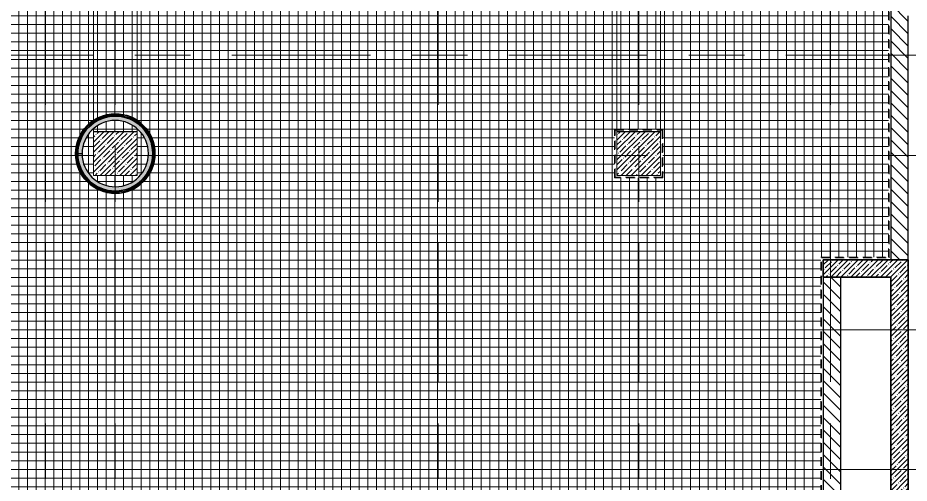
# Model space of a CAD drawing. Header units: millimetres. Extents: x 35861 to 236814, y -8553 to 29000.
# Drawn here: x 47343 to 57560, y 13243 to 18576 of the extents above; entities that cross this region are included whole.
import ezdxf

# ---------------------------------------------------------------- set-up
doc = ezdxf.new("R2010")
doc.units = ezdxf.units.MM
doc.linetypes.add('200_ШТРИХ__ш1_п0_6_', pattern=[160, 100, -60])
doc.linetypes.add('Осевая', pattern=[3175, 635, -476.25, 1587.5, -476.25])
for name, color, linetype, lineweight in [('A-DETL-MBND', 7, '200_ШТРИХ__ш1_п0_6_', 9), ('A-FLOR', 7, 'Continuous', 9), ('A-WALL', 7, 'Continuous', 9), ('I-WALL', 7, 'Continuous', 9), ('S-COLS', 7, 'Continuous', 9), ('Оси-2', 7, 'Осевая', 9)]:
    doc.layers.add(name, color=color, linetype=linetype, lineweight=lineweight)
doc.layers.add('A-WALL-1', color=7, linetype='Continuous', lineweight=35, true_color=0x3c3c3c)
doc.layers.add('A-WALL-2', color=7, linetype='Continuous', lineweight=25, true_color=0x3c3c3c)
pattern_1 = [(45, (0, 0), (-57.02463, 57.02463), []), (45, (57.025, 0), (-57.02463, 57.02463), [100.806, -20.161, 3.353, -16.808])]
pattern_2 = [(135, (0, 0), (-70.71068, -70.71068), [])]
pattern_3 = [(45, (0, 0), (-106.066, 106.066), []), (135, (0, 0), (-106.066, -106.066), [])]

# ---------------------------------------------------------------- blocks, each defined once
blk = doc.blocks.new('BSC_Колонна _Прямоугольная - 500х500-22732503-План потолков с обозначением видов отделки и геометрии 1 этажа в осях 12 - 23')
at = {"layer": 'S-COLS'}
h = blk.add_hatch(dxfattribs=at)
h.set_pattern_fill('FP_36', color=256, style=0, pattern_type=2)
h.set_pattern_definition([(45, (-48460, -17020), (-57.02463, 57.02463), []), (45, (-48402.975, -17020), (-57.02463, 57.02463), [100.806, -20.161, 3.353, -16.808])])
h.paths.add_polyline_path([(-62, -250), (250, -250), (250, 250), (-250, 250), (-250, -250)])
for p, q in [((250, 250), (-250, 250)), ((-250, 250), (-250, -250)), ((250, -250), (250, 250)), ((-250, -250), (250, -250))]:
    blk.add_line(p, q, dxfattribs=at)
blk = doc.blocks.new('BSC_Колонна _Прямоугольная - 500х500-V25-План потолков с обозначением видов отделки и геометрии 1 этажа в осях 12 - 23')
at = {"layer": 'S-COLS'}
h = blk.add_hatch(dxfattribs=at)
h.set_pattern_fill('FP_37', color=256, style=0, pattern_type=2)
h.set_pattern_definition([(45, (-54460, -17020), (-57.02463, 57.02463), []), (45, (-54402.975, -17020), (-57.02463, 57.02463), [100.806, -20.161, 3.353, -16.808])])
h.paths.add_polyline_path([(-250, -250), (250, -250), (250, 250), (-250, 250)])
for p, q in [((250, 250), (-250, 250)), ((-250, 250), (-250, -250)), ((250, -250), (250, 250)), ((-250, -250), (250, -250))]:
    blk.add_line(p, q, dxfattribs=at)

msp = doc.modelspace()

# ---------------------------------------------------------------- hatches: boundary and pattern name
at = {"layer": 'A-DETL-MBND'}
h = msp.add_hatch(dxfattribs=at)
h.set_pattern_fill('FP_66', color=256, style=0, pattern_type=2)
h.set_pattern_definition([(270, (50155, 19000), (100, 6e-15), []), (0, (50155, 19000), (0, 100), [])])
h.paths.add_polyline_path([(45429, 11141), (45429, 13661), (45931, 13661), (45931, 11940), (48139, 11940), (48139, 12321), (48781, 12321), (48781, 11940), (51709, 11940), (51709, 12321), (56547.3, 12321), (56547.3, 15831.8), (57322, 15831.8), (57322, 18828), (57909, 18828), (57909, 20499), (51779, 20498.2), (51643.8, 20461.9), (51643.7, 20499), (51379, 20499), (51379, 20762.8), (51342.6, 20762.7), (51379, 20898), (51379, 26478), (50839, 26478), (50839, 26859), (48781, 26859), (48781, 26479), (47639, 26479), (47639, 26879), (42781, 26879), (42781, 26479), (42401, 26479), (42401, 23321), (42781, 23321), (42781, 16679), (42401, 16679), (42401, 15103.5), (45931, 15103.5), (45931, 14722.6), (45429, 14722.6), (45429, 14981.5), (42781, 14981.5), (42781, 11141), (44068.2, 11141)])
h.paths.add_polyline_path([(48424.9, 16566.4), (48344.6, 16580.4), (48279.6, 16602.3), (48207.9, 16641.8), (48151.4, 16686), (48101.7, 16739.8), (48060.9, 16801.7), (48030, 16871.9), (48011.7, 16942), (48005, 17016.8), (48080, 17017.3), (48088, 16944.4), (48105.1, 16884.1), (48135.1, 16823), (48177.9, 16765.8), (48224.9, 16721.5), (48281.9, 16684.3), (48344.6, 16657.9), (48411.1, 16643.2), (48479, 16640.5), (48546.4, 16650), (48611, 16671.3), (48670.8, 16703.8), (48723.8, 16746.5), (48768.4, 16798), (48803, 16856.5), (48826.7, 16920.3), (48838.6, 16987.3), (48837.9, 17057.9), (48826, 17122.3), (48801.9, 17185.9), (48766.8, 17244.2), (48721.9, 17295.4), (48668.6, 17337.6), (48608.6, 17369.8), (48543.8, 17390.6), (48476.4, 17399.6), (48408.4, 17396.5), (48342.1, 17381.2), (48275.7, 17351.9), (48222.8, 17316.9), (48173.6, 17269.8), (48133.7, 17214.7), (48104.2, 17153.4), (48086.1, 17087.8), (48079.7, 17020), (48005, 17020.1), (48011.2, 17094.8), (48030, 17168.5), (48059.7, 17236.3), (48100.7, 17299.2), (48151.5, 17354.5), (48210.7, 17400.6), (48279.5, 17437.4), (48354.5, 17462.1), (48424.2, 17473.4), (48496.7, 17473.5), (48577.5, 17459), (48641.8, 17437.1), (48711.6, 17398.7), (48770.9, 17351.6), (48818.3, 17300.5), (48859.5, 17237.7), (48889.9, 17169.1), (48908.5, 17096.4), (48915, 17021.6), (48909.1, 16946.8), (48888.6, 16868.6), (48861, 16805.1), (48817.3, 16738.8), (48768.4, 16685.6), (48704.6, 16637), (48644.8, 16604.2), (48573.9, 16579.5), (48499.9, 16566.8), (48427.4, 16566.4)])
h.paths.add_polyline_path([(54738, 16742), (54182, 16742), (54182, 17298), (54738, 17298)])
h.paths.add_polyline_path([(48655.4, 16770), (48210, 16770), (48210, 17270), (48710, 17270), (48710, 16770), (48670.8, 16770)])
h.paths.add_polyline_path([(51379.2, 20098), (51342.9, 20233.2), (51415.4, 20233.3)])
h.paths.add_polyline_path([(51114.3, 20461.6), (50979, 20497.8), (51114.2, 20534.1)])
h.paths.add_polyline_path([(48429, 22546.1), (48355, 22557.3), (48283.7, 22580.5), (48217.3, 22615.1), (48154.7, 22663.1), (48104.6, 22716.2), (48063.2, 22777.5), (48032.2, 22845.1), (48012.6, 22917.1), (48005.1, 22991.3), (48046.1, 22992.8), (48045.4, 23000), (48005, 23000), (48011.2, 23074.7), (48029.5, 23147.3), (48059.5, 23216), (48104.1, 23282.8), (48151, 23334), (48210, 23380.2), (48278.8, 23417.1), (48348.6, 23441), (48420.4, 23453.3), (48495.3, 23453.6), (48569.3, 23441.7), (48640.3, 23417.8), (48710.1, 23379.7), (48769.4, 23333), (48816.9, 23282.2), (48858.4, 23219.8), (48889.1, 23151.4), (48908.1, 23078.9), (48915, 23004.3), (48909.5, 22929.6), (48889.3, 22850.9), (48862.5, 22787.9), (48819, 22721), (48770, 22667.2), (48710, 22620.2), (48648.2, 22585.7), (48575.1, 22560), (48503.9, 22547.1), (48431.5, 22546.1)])
at = {"layer": 'I-WALL'}
h = msp.add_hatch(dxfattribs=at)
h.set_pattern_fill('FP_21', color=256, style=0, pattern_type=2)
h.set_pattern_definition(pattern_2)
h.paths.add_polyline_path([(57350, 15803.8), (57550, 15803.8), (57550, 18800), (57350, 18800), (57350, 16681.1)])
h = msp.add_hatch(dxfattribs=at)
h.set_pattern_fill('FP_63', color=256, style=0, pattern_type=2)
h.set_pattern_definition(pattern_3)
h.paths.add_polyline_path([(48424.9, 16566.4), (48499.9, 16566.8), (48573.9, 16579.5), (48644.8, 16604.2), (48710.6, 16640.3), (48769.7, 16686.6), (48820.3, 16742.1), (48861, 16805.1), (48890.9, 16873.9), (48909.5, 16951.7), (48915, 17021.6), (48908.5, 17096.4), (48889.9, 17169.1), (48859.5, 17237.7), (48818.3, 17300.5), (48767.3, 17355.6), (48707.9, 17401.5), (48641.8, 17437.1), (48570.8, 17461.3), (48496.7, 17473.5), (48421.7, 17473.4), (48347.6, 17460.9), (48276.7, 17436.4), (48210.7, 17400.6), (48151.5, 17354.5), (48100.7, 17299.2), (48059.7, 17236.3), (48029.6, 17167.6), (48011.2, 17094.8), (48005, 17020), (48017.5, 17020), (48023.9, 17094.7), (48042.7, 17167.3), (48073.6, 17235.6), (48115.5, 17297.7), (48167.3, 17351.9), (48227.6, 17396.5), (48294.5, 17430.4), (48366.1, 17452.4), (48440.5, 17462.1), (48515.4, 17459), (48588.7, 17443.4), (48658.3, 17415.6), (48722.2, 17376.4), (48778.6, 17327), (48825.9, 17268.8), (48862.7, 17203.5), (48887.9, 17132.9), (48900.8, 17059), (48901, 16984.1), (48888.6, 16910.1), (48863.9, 16839.4), (48827.7, 16773.8), (48780.8, 16715.2), (48724.8, 16665.4), (48661.1, 16625.8), (48591.7, 16597.5), (48518.5, 16581.4), (48443.6, 16577.8), (48369.2, 16586.9), (48297.4, 16608.5), (48230.2, 16641.8), (48169.7, 16686), (48117.5, 16739.8), (48075.1, 16801.7), (48043.8, 16869.8), (48024.4, 16942.2), (48017.5, 17016.9), (48005, 17016.8), (48011.7, 16942), (48030.7, 16869.4), (48061.3, 16800.8), (48102.7, 16738.3), (48156.9, 16681.1), (48213.4, 16637.6), (48279.6, 16602.3), (48350.8, 16578.3), (48398.1, 16570.7)])
h = msp.add_hatch(dxfattribs=at)
h.set_pattern_fill('FP_63', color=256, style=0, pattern_type=2)
h.set_pattern_definition(pattern_3)
h.paths.add_polyline_path([(48443.6, 16577.8), (48518.5, 16581.4), (48591.7, 16597.5), (48661.1, 16625.8), (48724.8, 16665.4), (48780.8, 16715.2), (48827.7, 16773.8), (48863.9, 16839.4), (48888.6, 16910.1), (48901, 16984.1), (48900.8, 17059), (48887.9, 17132.9), (48862.7, 17203.5), (48825.9, 17268.8), (48778.6, 17327), (48722.2, 17376.4), (48658.3, 17415.6), (48588.7, 17443.4), (48515.4, 17459), (48440.5, 17462.1), (48366.1, 17452.4), (48294.5, 17430.4), (48227.6, 17396.5), (48167.3, 17351.9), (48115.5, 17297.7), (48073.6, 17235.6), (48042.7, 17167.3), (48023.9, 17094.7), (48017.5, 17020), (48030, 17020), (48037.2, 17096.7), (48054.5, 17163.1), (48084.5, 17229.5), (48125.2, 17289.9), (48175.6, 17342.5), (48234.1, 17385.9), (48299.1, 17418.8), (48368.8, 17440.2), (48441, 17449.6), (48513.8, 17446.6), (48585, 17431.4), (48652.7, 17404.4), (48714.8, 17366.4), (48769.6, 17318.4), (48815.6, 17261.8), (48851.3, 17198.3), (48875.8, 17129.7), (48888.3, 17057.9), (48888.6, 16985.1), (48876.5, 16913.2), (48852.5, 16844.5), (48817.3, 16780.7), (48771.7, 16723.8), (48717.3, 16675.5), (48655.4, 16637), (48588, 16609.5), (48516.8, 16593.8), (48444.1, 16590.3), (48371.7, 16599.2), (48302, 16620.1), (48236.7, 16652.5), (48177.9, 16695.5), (48127.2, 16747.8), (48086, 16807.9), (48055.5, 16874), (48036.7, 16944.4), (48030, 17017), (48017.5, 17016.9), (48024.4, 16942.2), (48043.8, 16869.8), (48075.1, 16801.7), (48117.5, 16739.8), (48169.7, 16686), (48230.2, 16641.8), (48297.4, 16608.5), (48369.2, 16586.9), (48398.1, 16583.4)])
msp.add_hatch(color=256, dxfattribs=at).paths.add_polyline_path([(48444.1, 16590.3), (48516.8, 16593.8), (48588, 16609.5), (48655.4, 16637), (48717.3, 16675.5), (48771.7, 16723.8), (48817.3, 16780.7), (48852.5, 16844.5), (48876.5, 16913.2), (48888.6, 16985.1), (48888.3, 17057.9), (48875.8, 17129.7), (48851.3, 17198.3), (48815.6, 17261.8), (48769.6, 17318.4), (48714.8, 17366.4), (48652.7, 17404.4), (48578.5, 17432.8), (48513.8, 17446.6), (48441, 17449.6), (48368.8, 17440.2), (48299.1, 17418.8), (48234.1, 17385.9), (48175.6, 17342.5), (48125.2, 17289.9), (48084.5, 17229.5), (48054.5, 17163.1), (48036.2, 17092.6), (48030, 17020), (48080, 17020), (48086.1, 17087.8), (48104.2, 17153.4), (48133.7, 17214.7), (48173.6, 17269.8), (48222.8, 17316.9), (48279.5, 17354.4), (48342.1, 17381.2), (48408.4, 17396.5), (48476.4, 17399.6), (48543.8, 17390.6), (48608.6, 17369.8), (48668.6, 17337.6), (48721.9, 17295.4), (48766.8, 17244.2), (48801.9, 17185.9), (48826, 17122.3), (48838.4, 17055.4), (48838.6, 16987.3), (48826.7, 16920.3), (48803, 16856.5), (48768.4, 16798), (48723.8, 16746.5), (48670.8, 16703.8), (48611, 16671.3), (48546.4, 16650), (48479, 16640.5), (48411.1, 16643.2), (48344.6, 16657.9), (48281.9, 16684.3), (48224.9, 16721.5), (48175.4, 16768.2), (48135.1, 16823), (48105.1, 16884.1), (48086.4, 16951.7), (48080, 17017.3), (48030, 17017), (48037.2, 16942.4), (48055.5, 16874), (48086, 16807.9), (48127.2, 16747.8), (48177.9, 16695.5), (48236.7, 16652.5), (48302, 16620.1), (48371.7, 16599.2), (48398.1, 16595.9)])
h = msp.add_hatch(dxfattribs=at)
h.set_pattern_fill('FP_1', color=256, style=0, pattern_type=2)
h.set_pattern_definition(pattern_1)
h.paths.add_polyline_path([(57350, 15603.8), (57350, 15803.8), (56575.3, 15803.8), (56575.3, 15603.8), (56775.3, 15603.8)])
h = msp.add_hatch(dxfattribs=at)
h.set_pattern_fill('FP_1', color=256, style=0, pattern_type=2)
h.set_pattern_definition(pattern_1)
h.paths.add_polyline_path([(57550, 11900), (57550, 15803.8), (57350, 15803.8), (57350, 11900)])
h = msp.add_hatch(dxfattribs=at)
h.set_pattern_fill('FP_21', color=256, style=0, pattern_type=2)
h.set_pattern_definition(pattern_2)
h.paths.add_polyline_path([(56575.3, 11900), (56775.3, 11900), (56775.3, 15603.8), (56575.3, 15603.8), (56575.3, 11920)])

# ---------------------------------------------------------------- linework, layer by layer
at = {"layer": 'A-DETL-MBND'}
for p, q in [((57322, 15831.8), (57322, 18828)), ((57329, 15823.8), (57329, 18821)), ((57330, 15823.8), (57330, 18820)), ((54182, 16742), (54182, 17298)), ((54182, 17298), (54738, 17298)), ((54189, 17291), (54731, 17291)), ((54189, 16749), (54189, 17291)), ((54190, 17290), (54710, 17290)), ((54190, 16750), (54190, 17290)), ((54730, 17290), (54710, 17290)), ((54730, 17290), (54730, 16750)), ((54731, 17291), (54731, 16749)), ((54738, 17298), (54738, 16742)), ((54738, 16742), (54182, 16742)), ((54731, 16749), (54189, 16749)), ((54730, 16750), (54190, 16750)), ((56547.3, 12321), (56547.3, 15831.8)), ((56547.3, 15831.8), (57322, 15831.8)), ((56554.3, 12320), (56554.3, 15824.8)), ((56554.3, 15824.8), (57330, 15824.8)), ((56555.3, 15823.8), (57330, 15823.8)), ((56555.3, 12320), (56555.3, 15823.8))]:
    msp.add_line(p, q, dxfattribs=at)
at = {"layer": 'A-FLOR'}
for p, q in [((48210, 17400.1), (48210, 22620.6)), ((48710, 22620.2), (48710, 17399.9)), ((54210, 17272.2), (54210, 20520)), ((54710, 20520), (54710, 17272.2)), ((48210, 17272.2), (48210, 17304.6)), ((48710, 17272.2), (48210, 17272.2)), ((48710, 17304.8), (48710, 17272.2)), ((54710, 17272.2), (54210, 17272.2))]:
    msp.add_line(p, q, dxfattribs=at)
at = {"layer": 'A-WALL'}
msp.add_arc((48460, 17020), 442.5, 180.40614, 180, dxfattribs=at)
at = {"layer": 'A-WALL-1'}
for p, q in [((48005, 17020), (48030, 17020)), ((48030, 17017), (48005, 17016.8)), ((57550, 15803.8), (56575.3, 15803.8)), ((56575.3, 15803.8), (56575.3, 15603.8)), ((57550, 11900), (57550, 15803.8)), ((56575.3, 15603.8), (57350, 15603.8)), ((57350, 15603.8), (57350, 11900))]:
    msp.add_line(p, q, dxfattribs=at)
for radius in [455, 430]:
    msp.add_arc((48460, 17020), radius, 180.40614, 180, dxfattribs=at)
at = {"layer": 'A-WALL-2'}
for p, q in [((57350, 18800), (57350, 15803.8)), ((57550, 15803.8), (57550, 18600)), ((48030, 17020), (48080, 17020)), ((48080, 17017.3), (48030, 17017)), ((57550, 15803.8), (57550, 15803.8)), ((56575.3, 15603.8), (56575.3, 12320)), ((56775.3, 11900), (56775.3, 15603.8))]:
    msp.add_line(p, q, dxfattribs=at)
msp.add_arc((48460, 17020), 380, 180.40614, 180, dxfattribs=at)
at = {"layer": 'Оси-2'}
for p, q in [((47660, 593.7), (47660, 24898.1)), ((48460, 593.7), (48460, 24898.1)), ((52160, 593.7), (52160, 24898.1)), ((54460, 593.7), (54460, 24898.1)), ((56660, 593.7), (56660, 24898.1)), ((39160.8, 18150), (82200, 18150)), ((39160.8, 17000), (82200, 17000)), ((39160.8, 15000), (81600, 15000)), ((39160.8, 13400), (81600, 13400))]:
    msp.add_line(p, q, dxfattribs=at)

# ---------------------------------------------------------------- block references
at = {"layer": 'S-COLS'}
for name, p in [('BSC_Колонна _Прямоугольная - 500х500-22732503-План потолков с обозначением видов отделки и геометрии 1 этажа в осях 12 - 23', (48460, 17020)), ('BSC_Колонна _Прямоугольная - 500х500-V25-План потолков с обозначением видов отделки и геометрии 1 этажа в осях 12 - 23', (54460, 17020))]:
    msp.add_blockref(name, p, dxfattribs=at)

doc.saveas('drawing.dxf')
